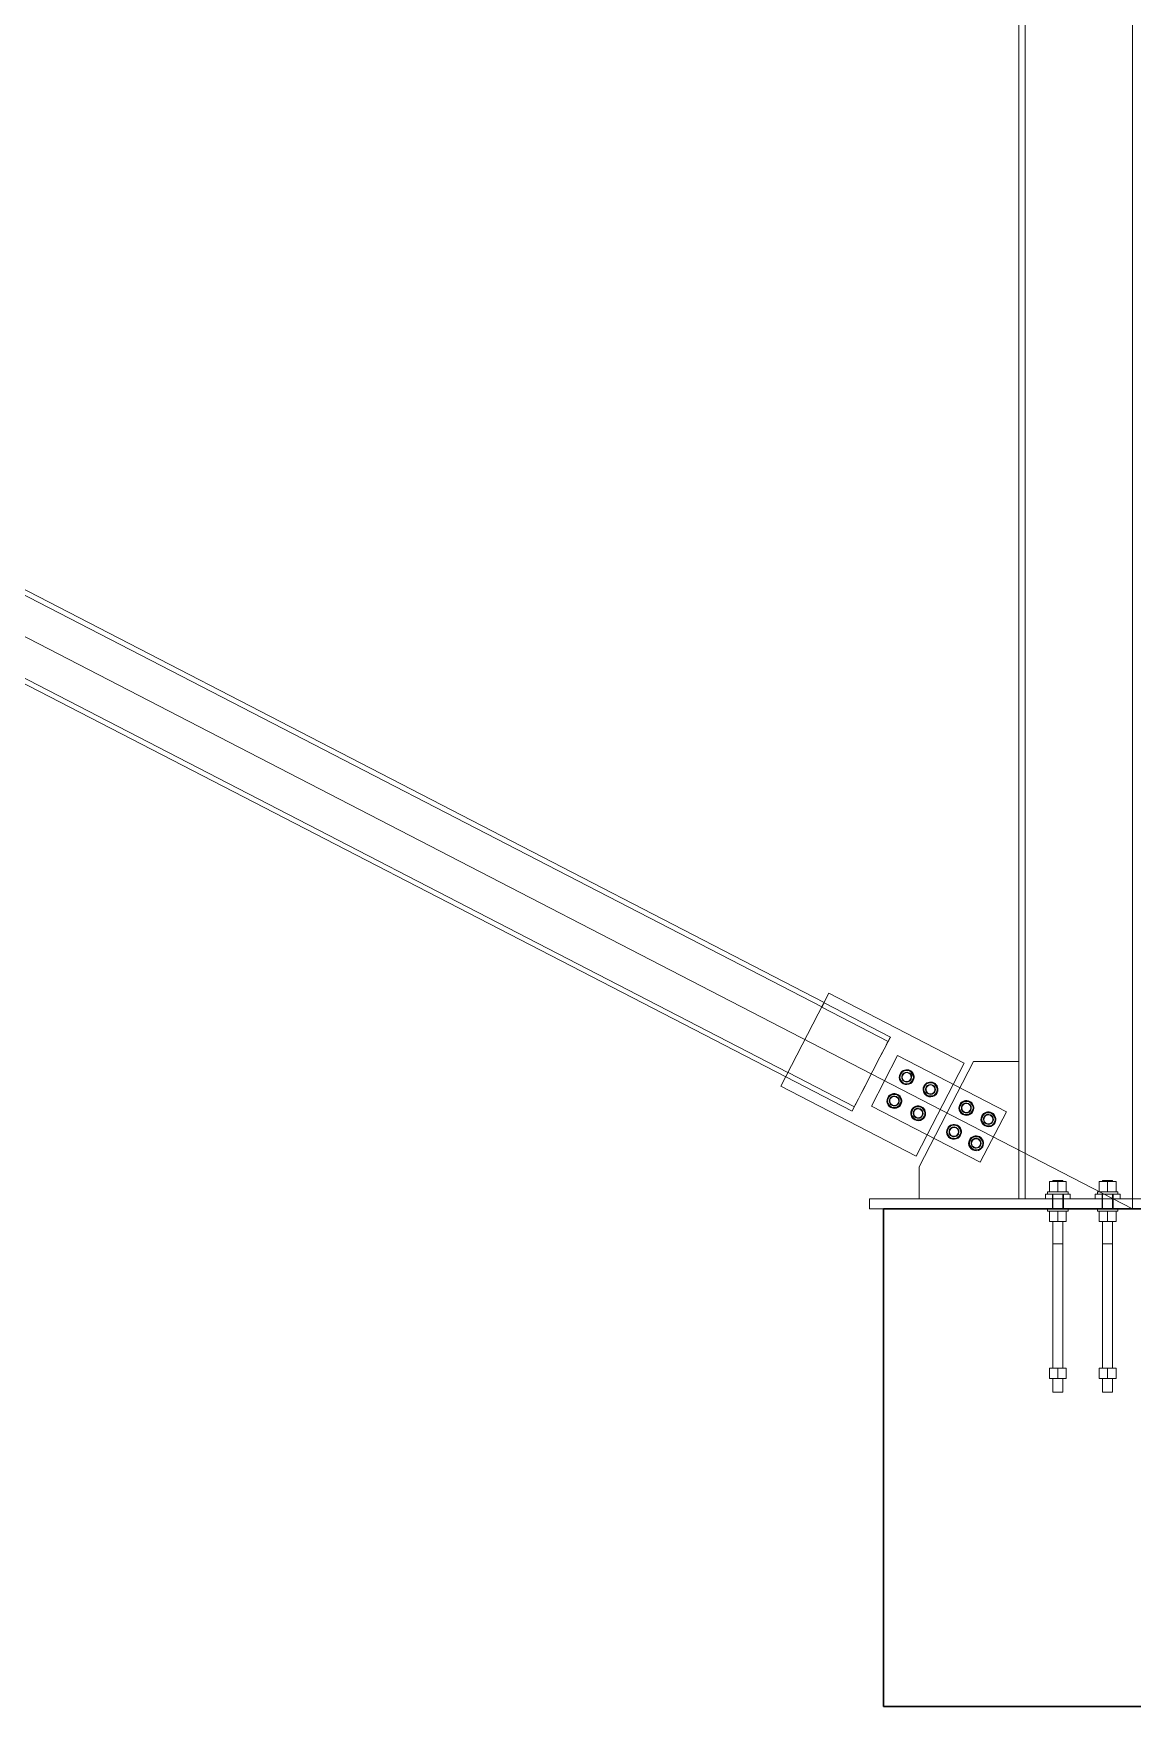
# Model space of a CAD drawing. Header units: millimetres. Extents: x -6949 to 83354, y -55091 to 16861.
# Drawn here: x 20292 to 22500, y -1000 to 2362 of the extents above; entities that cross this region are included whole.
import ezdxf

# ---------------------------------------------------------------- set-up
doc = ezdxf.new("R2010")
doc.units = ezdxf.units.MM
doc.layers.add('A-DETL', color=7, linetype='Continuous', lineweight=18, true_color=0x00a600)
for name, color, linetype, lineweight in [('S-BEAM', 7, 'Continuous', 18), ('S-COLS', 7, 'Continuous', 18), ('S-FNDN', 7, 'Continuous', 25), ('S-FSTN', 7, 'Continuous', 18)]:
    doc.layers.add(name, color=color, linetype=linetype, lineweight=lineweight)

# ---------------------------------------------------------------- blocks, each defined once
blk = doc.blocks.new('M_Magrone-Rettangolare - 1800 x 1200 x 450mm-1744-Est')
at = {"layer": 'S-FNDN'}
for p, q in [((29500, 0), (30500, 0)), ((30500, 0), (29500, 0)), ((29500, 0), (29500, 0)), ((29500, 0), (29500, -1000)), ((29500, -1000), (29500, 0)), ((30500, 0), (30500, 0)), ((30500, -1000), (30500, 0)), ((30500, -1000), (30500, 0)), ((29500, -1000), (29500, -1000)), ((29500, -1000), (30500, -1000)), ((30500, -1000), (29500, -1000)), ((30500, -1000), (30500, -1000))]:
    blk.add_line(p, q, dxfattribs=at)

msp = doc.modelspace()

# ---------------------------------------------------------------- linework, layer by layer
at = {"layer": 'A-DETL'}
for p, q in [((22500, 0), (15000, 3875)), ((22500, 0), (22500, 3875)), ((22500, 3875), (22500, 0)), ((22500, 3690), (22500, 0))]:
    msp.add_line(p, q, dxfattribs=at)
at = {"layer": 'S-BEAM'}
for p, q in [((21875.9, 405.9), (19191.4, 1792.9)), ((21880.5, 414.8), (19196, 1801.8)), ((19252, 1583.4), (21803.2, 265.3)), ((19256.6, 1592.3), (21807.8, 274.2)), ((21875.6, 405.3), (21880.2, 414.3)), ((22008.9, 336.5), (21875.6, 405.3)), ((22008.9, 336.5), (21875.6, 405.3)), ((22013.5, 345.4), (21880.2, 414.3)), ((22013.5, 345.4), (21880.2, 414.3)), ((22013.5, 345.4), (22008.9, 336.5)), ((21803.5, 265.8), (21808.1, 274.8)), ((21941.1, 205.4), (21807.9, 274.2)), ((21941.1, 205.4), (21807.9, 274.2)), ((21936.5, 196.4), (21803.2, 265.3)), ((21936.5, 196.4), (21803.2, 265.3)), ((21936.8, 197), (21941.4, 205.9))]:
    msp.add_line(p, q, dxfattribs=at)
for centre, major_axis, start_param, end_param in [((21841.9, 340), (34, 65.9), 6.147687, 6.41846), ((21841.9, 340), (38.6, 74.8), 6.164036, 6.402302), ((21975.1, 271.2), (38.6, 74.8), 0.119198, 1.570796), ((21975.1, 271.2), (38.6, 74.8), 4.712389, 6.164068), ((21975.1, 271.2), (34, 65.9), 0.135274, 1.570796), ((21975.1, 271.2), (34, 65.9), 4.712389, 6.147881), ((21841.9, 340), (34, 65.9), 3.006319, 3.276558), ((21975.1, 271.2), (38.6, 74.8), 1.570796, 3.022476), ((21975.1, 271.2), (38.6, 74.8), 3.260801, 4.712389), ((21975.1, 271.2), (34, 65.9), 1.570796, 3.006432), ((21975.1, 271.2), (34, 65.9), 3.276867, 4.712389)]:
    msp.add_ellipse(centre, major_axis=major_axis, ratio=0.000001, start_param=start_param, end_param=end_param, dxfattribs=at)
at = {"layer": 'S-COLS'}
for p, q in [((22271.5, 12000), (22271.5, 20)), ((22284.5, 12000), (22284.5, 20)), ((22271.5, 20), (22728.5, 20)), ((22728.5, 20), (22271.5, 20)), ((22284.5, 20), (22715.5, 20)), ((22715.5, 20), (22284.5, 20))]:
    msp.add_line(p, q, dxfattribs=at)
at = {"layer": 'S-FNDN'}
for p, q in [((22000, 0), (22350, 0)), ((23000, 0), (22000, 0)), ((22000, 0), (22000, 0)), ((22000, 0), (22000, 0)), ((22000, 0), (22000, 0)), ((22000, 0), (22000, -1000)), ((22000, -1000), (22000, 0)), ((22000, 0), (22350, 0)), ((22350, 0), (22000, 0)), ((22000, 0), (22000, 0)), ((22000, 0), (22000, 0)), ((22000, 0), (22000, 0)), ((22000, 0), (22000, -1000)), ((22000, -1000), (22000, 0)), ((22350, 0), (22650, 0)), ((22350, 0), (22650, 0)), ((22650, 0), (22350, 0)), ((22000, -1000), (22000, -1000)), ((22000, -1000), (23000, -1000)), ((23000, -1000), (22000, -1000)), ((22000, -1000), (22000, -1000)), ((22000, -1000), (23000, -1000)), ((23000, -1000), (22000, -1000))]:
    msp.add_line(p, q, dxfattribs=at)
at = {"layer": 'S-FSTN'}
for p, q in [((21890.1, 433.3), (21793.7, 246.8)), ((22161.9, 292.9), (21890.1, 433.3)), ((21890.1, 433.3), (21890.1, 433.3)), ((22027.9, 308.1), (21975.6, 206.8)), ((22027.9, 308.1), (21975.6, 206.8)), ((22246.5, 195.1), (22027.9, 308.1)), ((22027.9, 308.1), (22027.9, 308.1)), ((22246.5, 195.1), (22027.9, 308.1)), ((22027.9, 308.1), (22027.9, 308.1)), ((22038.2, 277.3), (22031.4, 264.2)), ((22052.9, 278), (22038.2, 277.3)), ((22038.2, 277.3), (22038.2, 277.3)), ((22060.9, 265.6), (22052.9, 278)), ((22052.9, 278), (22052.9, 278)), ((22065.5, 106.3), (22161.9, 292.9)), ((22180.8, 296.6), (22071.1, 84.3)), ((22161.9, 292.9), (22161.9, 292.9)), ((22271.5, 296.6), (22180.8, 296.6)), ((22180.8, 296.6), (22180.8, 296.6)), ((22271.5, 20), (22271.5, 296.6)), ((22271.5, 296.6), (22271.5, 296.6)), ((21793.7, 246.8), (22065.5, 106.3)), ((21793.7, 246.8), (21793.7, 246.8)), ((22031.4, 264.2), (22039.4, 251.7)), ((22031.4, 264.2), (22031.4, 264.2)), ((22039.4, 251.7), (22054.1, 252.4)), ((22039.4, 251.7), (22039.4, 251.7)), ((22054.1, 252.4), (22060.9, 265.6)), ((22054.1, 252.4), (22054.1, 252.4)), ((22060.9, 265.6), (22060.9, 265.6)), ((22086.2, 252.5), (22079.4, 239.4)), ((22079.4, 239.4), (22087.4, 227)), ((22079.4, 239.4), (22079.4, 239.4)), ((22100.9, 253.2), (22086.2, 252.5)), ((22086.2, 252.5), (22086.2, 252.5)), ((22108.9, 240.8), (22100.9, 253.2)), ((22100.9, 253.2), (22100.9, 253.2)), ((22102.1, 227.6), (22108.9, 240.8)), ((22108.9, 240.8), (22108.9, 240.8)), ((21975.6, 206.8), (22194.2, 93.9)), ((21975.6, 206.8), (21975.6, 206.8)), ((21975.6, 206.8), (22194.2, 93.9)), ((21975.6, 206.8), (21975.6, 206.8)), ((22013.4, 229.3), (22006.6, 216.2)), ((22006.6, 216.2), (22014.6, 203.8)), ((22006.6, 216.2), (22006.6, 216.2)), ((22028.2, 230), (22013.4, 229.3)), ((22013.4, 229.3), (22013.4, 229.3)), ((22014.6, 203.8), (22029.4, 204.5)), ((22014.6, 203.8), (22014.6, 203.8)), ((22036.1, 217.6), (22028.2, 230)), ((22028.2, 230), (22028.2, 230)), ((22029.4, 204.5), (22036.1, 217.6)), ((22029.4, 204.5), (22029.4, 204.5)), ((22036.1, 217.6), (22036.1, 217.6)), ((22061.4, 204.6), (22054.6, 191.4)), ((22076.1, 205.2), (22061.4, 204.6)), ((22061.4, 204.6), (22061.4, 204.6)), ((22084.1, 192.8), (22076.1, 205.2)), ((22076.1, 205.2), (22076.1, 205.2)), ((22087.4, 227), (22102.1, 227.6)), ((22087.4, 227), (22087.4, 227)), ((22102.1, 227.6), (22102.1, 227.6)), ((22158.1, 215.3), (22151.3, 202.2)), ((22151.3, 202.2), (22159.3, 189.8)), ((22151.3, 202.2), (22151.3, 202.2)), ((22172.9, 216), (22158.1, 215.3)), ((22158.1, 215.3), (22158.1, 215.3)), ((22180.9, 203.6), (22172.9, 216)), ((22172.9, 216), (22172.9, 216)), ((22174.1, 190.5), (22180.9, 203.6)), ((22180.9, 203.6), (22180.9, 203.6)), ((22054.6, 191.4), (22062.6, 179)), ((22054.6, 191.4), (22054.6, 191.4)), ((22062.6, 179), (22077.3, 179.7)), ((22062.6, 179), (22062.6, 179)), ((22077.3, 179.7), (22084.1, 192.8)), ((22077.3, 179.7), (22077.3, 179.7)), ((22084.1, 192.8), (22084.1, 192.8)), ((22159.3, 189.8), (22174.1, 190.5)), ((22159.3, 189.8), (22159.3, 189.8)), ((22174.1, 190.5), (22174.1, 190.5)), ((22194.2, 93.9), (22246.5, 195.1)), ((22194.2, 93.9), (22246.5, 195.1)), ((22202.5, 192.4), (22195.8, 179.3)), ((22195.8, 179.3), (22203.7, 166.8)), ((22195.8, 179.3), (22195.8, 179.3)), ((22217.3, 193.1), (22202.5, 192.4)), ((22202.5, 192.4), (22202.5, 192.4)), ((22225.3, 180.6), (22217.3, 193.1)), ((22217.3, 193.1), (22217.3, 193.1)), ((22218.5, 167.5), (22225.3, 180.6)), ((22225.3, 180.6), (22225.3, 180.6)), ((22246.5, 195.1), (22246.5, 195.1)), ((22246.5, 195.1), (22246.5, 195.1)), ((22271.5, 173.3), (22271.5, 143.3)), ((22133.3, 167.4), (22126.5, 154.2)), ((22126.5, 154.2), (22134.5, 141.8)), ((22126.5, 154.2), (22126.5, 154.2)), ((22148.1, 168.1), (22133.3, 167.4)), ((22133.3, 167.4), (22133.3, 167.4)), ((22134.5, 141.8), (22149.3, 142.5)), ((22134.5, 141.8), (22134.5, 141.8)), ((22156.1, 155.6), (22148.1, 168.1)), ((22148.1, 168.1), (22148.1, 168.1)), ((22149.3, 142.5), (22156.1, 155.6)), ((22149.3, 142.5), (22149.3, 142.5)), ((22156.1, 155.6), (22156.1, 155.6)), ((22177.8, 144.4), (22171, 131.3)), ((22192.5, 145.1), (22177.8, 144.4)), ((22177.8, 144.4), (22177.8, 144.4)), ((22200.5, 132.7), (22192.5, 145.1)), ((22192.5, 145.1), (22192.5, 145.1)), ((22203.7, 166.8), (22218.5, 167.5)), ((22203.7, 166.8), (22203.7, 166.8)), ((22218.5, 167.5), (22218.5, 167.5)), ((22065.5, 106.3), (22065.5, 106.3)), ((22171, 131.3), (22178.9, 118.9)), ((22171, 131.3), (22171, 131.3)), ((22178.9, 118.9), (22193.7, 119.5)), ((22178.9, 118.9), (22178.9, 118.9)), ((22193.7, 119.5), (22200.5, 132.7)), ((22193.7, 119.5), (22193.7, 119.5)), ((22200.5, 132.7), (22200.5, 132.7)), ((22071.1, 84.3), (22071.1, 20)), ((22071.1, 84.3), (22071.1, 84.3)), ((22194.2, 93.9), (22194.2, 93.9)), ((22194.2, 93.9), (22194.2, 93.9)), ((22329.5, 34.6), (22329.5, 30)), ((22329.5, 34.6), (22370.5, 34.6)), ((22370.5, 34.6), (22329.5, 34.6)), ((22329.5, 34.6), (22329.5, 30)), ((22329.5, 34.6), (22370.5, 34.6)), ((22370.5, 34.6), (22329.5, 34.6)), ((22333.1, 55.3), (22350, 55.3)), ((22333.1, 55.3), (22333.1, 34.6)), ((22333.1, 55.3), (22350, 55.3)), ((22333.1, 55.3), (22333.1, 34.6)), ((22350, 34.6), (22333.1, 34.6)), ((22350, 34.6), (22333.1, 34.6)), ((22340, 57), (22340, 55.3)), ((22340, 57), (22360, 57)), ((22360, 57), (22340, 57)), ((22340, 57), (22340, 55.3)), ((22340, 57), (22360, 57)), ((22360, 57), (22340, 57)), ((22340, 55.3), (22360, 55.3)), ((22360, 55.3), (22340, 55.3)), ((22340, 55.3), (22360, 55.3)), ((22360, 55.3), (22340, 55.3)), ((22350, 55.3), (22366.9, 55.3)), ((22350, 55.3), (22350, 34.6)), ((22350, 55.3), (22350, 34.6)), ((22350, 55.3), (22366.9, 55.3)), ((22350, 55.3), (22350, 34.6)), ((22350, 55.3), (22350, 34.6)), ((22366.9, 34.6), (22350, 34.6)), ((22366.9, 34.6), (22350, 34.6)), ((22360, 55.3), (22360, 57)), ((22360, 55.3), (22360, 57)), ((22366.9, 55.3), (22366.9, 34.6)), ((22366.9, 55.3), (22366.9, 34.6)), ((22370.5, 30), (22370.5, 34.6)), ((22370.5, 30), (22370.5, 34.6)), ((22429.5, 34.6), (22429.5, 30)), ((22429.5, 34.6), (22470.5, 34.6)), ((22470.5, 34.6), (22429.5, 34.6)), ((22429.5, 34.6), (22429.5, 30)), ((22429.5, 34.6), (22470.5, 34.6)), ((22470.5, 34.6), (22429.5, 34.6)), ((22433.1, 55.3), (22450, 55.3)), ((22433.1, 55.3), (22433.1, 34.6)), ((22433.1, 55.3), (22450, 55.3)), ((22433.1, 55.3), (22433.1, 34.6)), ((22450, 34.6), (22433.1, 34.6)), ((22450, 34.6), (22433.1, 34.6)), ((22440, 57), (22440, 55.3)), ((22440, 57), (22460, 57)), ((22460, 57), (22440, 57)), ((22440, 57), (22440, 55.3)), ((22440, 57), (22460, 57)), ((22460, 57), (22440, 57)), ((22440, 55.3), (22460, 55.3)), ((22460, 55.3), (22440, 55.3)), ((22440, 55.3), (22460, 55.3)), ((22460, 55.3), (22440, 55.3)), ((22450, 55.3), (22466.9, 55.3)), ((22450, 55.3), (22450, 34.6)), ((22450, 55.3), (22450, 34.6)), ((22450, 55.3), (22466.9, 55.3)), ((22450, 55.3), (22450, 34.6)), ((22450, 55.3), (22450, 34.6)), ((22466.9, 34.6), (22450, 34.6)), ((22466.9, 34.6), (22450, 34.6)), ((22460, 55.3), (22460, 57)), ((22460, 55.3), (22460, 57)), ((22466.9, 55.3), (22466.9, 34.6)), ((22466.9, 55.3), (22466.9, 34.6)), ((22470.5, 30), (22470.5, 34.6)), ((22470.5, 30), (22470.5, 34.6)), ((21971.5, 20), (21971.5, 0)), ((21996.5, 20), (21971.5, 20)), ((21971.5, 20), (21996.5, 20)), ((21971.5, 0), (21996.5, 0)), ((21996.5, 0), (21971.5, 0)), ((21996.5, 20), (22753.5, 20)), ((22753.5, 0), (21996.5, 0)), ((22071.1, 20), (22271.5, 20)), ((22071.1, 20), (22071.1, 20)), ((22186.3, 20), (22156.3, 20)), ((22286.5, 20), (22256.5, 20)), ((22271.5, 20), (22271.5, 20)), ((22325, 30), (22375, 30)), ((22325, 30), (22325, 20)), ((22325, 30), (22375, 30)), ((22325, 30), (22325, 20)), ((22375, 20), (22325, 20)), ((22375, 20), (22325, 20)), ((22329.5, 30), (22370.5, 30)), ((22370.5, 30), (22329.5, 30)), ((22329.5, 30), (22370.5, 30)), ((22370.5, 30), (22329.5, 30)), ((22329.5, 0), (22329.5, -4.6)), ((22329.5, 0), (22370.5, 0)), ((22370.5, 0), (22329.5, 0)), ((22329.5, 0), (22329.5, -4.6)), ((22329.5, 0), (22370.5, 0)), ((22370.5, 0), (22329.5, 0)), ((22339, 30), (22339, 20)), ((22339, 30), (22361, 30)), ((22339, 30), (22361, 30)), ((22339, 30), (22339, 20)), ((22339, 30), (22361, 30)), ((22339, 30), (22361, 30)), ((22339, 20), (22361, 20)), ((22339, 20), (22361, 20)), ((22339, 20), (22361, 20)), ((22339, 20), (22361, 20)), ((22339, 20), (22339, 0)), ((22339, 20), (22339, 0)), ((22339, 20), (22361, 20)), ((22339, 20), (22361, 20)), ((22339, 20), (22361, 20)), ((22339, 20), (22361, 20)), ((22339, 0), (22361, 0)), ((22339, 0), (22361, 0)), ((22339, 0), (22361, 0)), ((22339, 0), (22361, 0)), ((22340, 30), (22340, 0)), ((22340, 30), (22360, 30)), ((22360, 30), (22340, 30)), ((22340, 30), (22340, 0)), ((22340, 30), (22360, 30)), ((22360, 30), (22340, 30)), ((22340, 0), (22360, 0)), ((22360, 0), (22340, 0)), ((22340, 0), (22360, 0)), ((22360, 0), (22340, 0)), ((22360, 0), (22360, 30)), ((22360, 0), (22360, 30)), ((22361, 20), (22361, 30)), ((22361, 20), (22361, 30)), ((22361, 0), (22361, 20)), ((22361, 0), (22361, 20)), ((22370.5, -4.6), (22370.5, 0)), ((22370.5, -4.6), (22370.5, 0)), ((22375, 30), (22375, 20)), ((22375, 30), (22375, 20)), ((22425, 30), (22475, 30)), ((22425, 30), (22425, 20)), ((22425, 30), (22475, 30)), ((22425, 30), (22425, 20)), ((22475, 20), (22425, 20)), ((22475, 20), (22425, 20)), ((22429.5, 30), (22470.5, 30)), ((22470.5, 30), (22429.5, 30)), ((22429.5, 30), (22470.5, 30)), ((22470.5, 30), (22429.5, 30)), ((22429.5, 0), (22429.5, -4.6)), ((22429.5, 0), (22470.5, 0)), ((22470.5, 0), (22429.5, 0)), ((22429.5, 0), (22429.5, -4.6)), ((22429.5, 0), (22470.5, 0)), ((22470.5, 0), (22429.5, 0)), ((22439, 30), (22439, 20)), ((22439, 30), (22461, 30)), ((22439, 30), (22461, 30)), ((22439, 30), (22439, 20)), ((22439, 30), (22461, 30)), ((22439, 30), (22461, 30)), ((22439, 20), (22461, 20)), ((22439, 20), (22461, 20)), ((22439, 20), (22461, 20)), ((22439, 20), (22461, 20)), ((22439, 20), (22439, 0)), ((22439, 20), (22439, 0)), ((22439, 20), (22461, 20)), ((22439, 20), (22461, 20)), ((22439, 20), (22461, 20)), ((22439, 20), (22461, 20)), ((22439, 0), (22461, 0)), ((22439, 0), (22461, 0)), ((22439, 0), (22461, 0)), ((22439, 0), (22461, 0)), ((22440, 30), (22440, 0)), ((22440, 30), (22460, 30)), ((22460, 30), (22440, 30)), ((22440, 30), (22440, 0)), ((22440, 30), (22460, 30)), ((22460, 30), (22440, 30)), ((22440, 0), (22460, 0)), ((22460, 0), (22440, 0)), ((22440, 0), (22460, 0)), ((22460, 0), (22440, 0)), ((22460, 0), (22460, 30)), ((22460, 0), (22460, 30)), ((22461, 20), (22461, 30)), ((22461, 20), (22461, 30)), ((22461, 0), (22461, 20)), ((22461, 0), (22461, 20)), ((22470.5, -4.6), (22470.5, 0)), ((22470.5, -4.6), (22470.5, 0)), ((22475, 30), (22475, 20)), ((22475, 30), (22475, 20)), ((22329.5, -4.6), (22370.5, -4.6)), ((22370.5, -4.6), (22329.5, -4.6)), ((22329.5, -4.6), (22370.5, -4.6)), ((22370.5, -4.6), (22329.5, -4.6)), ((22333.1, -4.6), (22350, -4.6)), ((22333.1, -4.6), (22333.1, -25.3)), ((22333.1, -4.6), (22350, -4.6)), ((22333.1, -4.6), (22333.1, -25.3)), ((22350, -25.3), (22333.1, -25.3)), ((22350, -25.3), (22333.1, -25.3)), ((22340, -25.3), (22340, -70)), ((22340, -25.3), (22360, -25.3)), ((22360, -25.3), (22340, -25.3)), ((22340, -25.3), (22340, -70)), ((22340, -25.3), (22360, -25.3)), ((22360, -25.3), (22340, -25.3)), ((22350, -4.6), (22366.9, -4.6)), ((22350, -4.6), (22350, -25.3)), ((22350, -4.6), (22350, -25.3)), ((22350, -4.6), (22366.9, -4.6)), ((22350, -4.6), (22350, -25.3)), ((22350, -4.6), (22350, -25.3)), ((22366.9, -25.3), (22350, -25.3)), ((22366.9, -25.3), (22350, -25.3)), ((22360, -70), (22360, -25.3)), ((22360, -70), (22360, -25.3)), ((22366.9, -4.6), (22366.9, -25.3)), ((22366.9, -4.6), (22366.9, -25.3)), ((22429.5, -4.6), (22470.5, -4.6)), ((22470.5, -4.6), (22429.5, -4.6)), ((22429.5, -4.6), (22470.5, -4.6)), ((22470.5, -4.6), (22429.5, -4.6)), ((22433.1, -4.6), (22450, -4.6)), ((22433.1, -4.6), (22433.1, -25.3)), ((22433.1, -4.6), (22450, -4.6)), ((22433.1, -4.6), (22433.1, -25.3)), ((22450, -25.3), (22433.1, -25.3)), ((22450, -25.3), (22433.1, -25.3)), ((22440, -25.3), (22440, -70)), ((22440, -25.3), (22460, -25.3)), ((22460, -25.3), (22440, -25.3)), ((22440, -25.3), (22440, -70)), ((22440, -25.3), (22460, -25.3)), ((22460, -25.3), (22440, -25.3)), ((22450, -4.6), (22466.9, -4.6)), ((22450, -4.6), (22450, -25.3)), ((22450, -4.6), (22450, -25.3)), ((22450, -4.6), (22466.9, -4.6)), ((22450, -4.6), (22450, -25.3)), ((22450, -4.6), (22450, -25.3)), ((22466.9, -25.3), (22450, -25.3)), ((22466.9, -25.3), (22450, -25.3)), ((22460, -70), (22460, -25.3)), ((22460, -70), (22460, -25.3)), ((22466.9, -4.6), (22466.9, -25.3)), ((22466.9, -4.6), (22466.9, -25.3)), ((22340, -70), (22340, -320.3)), ((22340, -70), (22360, -70)), ((22360, -70), (22340, -70)), ((22340, -70), (22360, -70)), ((22360, -70), (22340, -70)), ((22340, -70), (22340, -320.3)), ((22340, -70), (22360, -70)), ((22360, -70), (22340, -70)), ((22340, -70), (22360, -70)), ((22360, -70), (22340, -70)), ((22360, -320.3), (22360, -70)), ((22360, -320.3), (22360, -70)), ((22440, -70), (22440, -320.3)), ((22440, -70), (22460, -70)), ((22460, -70), (22440, -70)), ((22440, -70), (22460, -70)), ((22460, -70), (22440, -70)), ((22440, -70), (22440, -320.3)), ((22440, -70), (22460, -70)), ((22460, -70), (22440, -70)), ((22440, -70), (22460, -70)), ((22460, -70), (22440, -70)), ((22460, -320.3), (22460, -70)), ((22460, -320.3), (22460, -70)), ((22333.1, -320.3), (22350, -320.3)), ((22333.1, -320.3), (22333.1, -341)), ((22333.1, -320.3), (22350, -320.3)), ((22333.1, -320.3), (22333.1, -341)), ((22340, -320.3), (22360, -320.3)), ((22360, -320.3), (22340, -320.3)), ((22340, -320.3), (22360, -320.3)), ((22360, -320.3), (22340, -320.3)), ((22350, -320.3), (22366.9, -320.3)), ((22350, -320.3), (22350, -341)), ((22350, -320.3), (22350, -341)), ((22350, -320.3), (22366.9, -320.3)), ((22350, -320.3), (22350, -341)), ((22350, -320.3), (22350, -341)), ((22366.9, -320.3), (22366.9, -341)), ((22366.9, -320.3), (22366.9, -341)), ((22433.1, -320.3), (22450, -320.3)), ((22433.1, -320.3), (22433.1, -341)), ((22433.1, -320.3), (22450, -320.3)), ((22433.1, -320.3), (22433.1, -341)), ((22440, -320.3), (22460, -320.3)), ((22460, -320.3), (22440, -320.3)), ((22440, -320.3), (22460, -320.3)), ((22460, -320.3), (22440, -320.3)), ((22450, -320.3), (22466.9, -320.3)), ((22450, -320.3), (22450, -341)), ((22450, -320.3), (22450, -341)), ((22450, -320.3), (22466.9, -320.3)), ((22450, -320.3), (22450, -341)), ((22450, -320.3), (22450, -341)), ((22466.9, -320.3), (22466.9, -341)), ((22466.9, -320.3), (22466.9, -341)), ((22350, -341), (22333.1, -341)), ((22350, -341), (22333.1, -341)), ((22340, -341), (22340, -368)), ((22340, -341), (22360, -341)), ((22360, -341), (22340, -341)), ((22340, -341), (22340, -368)), ((22340, -341), (22360, -341)), ((22360, -341), (22340, -341)), ((22340, -368), (22360, -368)), ((22360, -368), (22340, -368)), ((22340, -368), (22360, -368)), ((22360, -368), (22340, -368)), ((22366.9, -341), (22350, -341)), ((22366.9, -341), (22350, -341)), ((22360, -368), (22360, -341)), ((22360, -368), (22360, -341)), ((22450, -341), (22433.1, -341)), ((22450, -341), (22433.1, -341)), ((22440, -341), (22440, -368)), ((22440, -341), (22460, -341)), ((22460, -341), (22440, -341)), ((22440, -341), (22440, -368)), ((22440, -341), (22460, -341)), ((22460, -341), (22440, -341)), ((22440, -368), (22460, -368)), ((22460, -368), (22440, -368)), ((22440, -368), (22460, -368)), ((22460, -368), (22440, -368)), ((22466.9, -341), (22450, -341)), ((22466.9, -341), (22450, -341)), ((22460, -368), (22460, -341)), ((22460, -368), (22460, -341))]:
    msp.add_line(p, q, dxfattribs=at)
for centre, radius, start, end in [((22046.2, 264.9), 15, 152.6761, 332.6761), ((22046.2, 264.9), 13.5, 152.6761, 332.6761), ((22046.2, 264.9), 15, 332.6761, 152.6761), ((22046.2, 264.9), 13.5, 332.6761, 152.6761), ((22046.2, 264.9), 10, 152.6761, 332.6761), ((22046.2, 264.9), 10, 152.6761, 332.6761), ((22046.2, 264.9), 10, 152.6761, 332.6761), ((22046.2, 264.9), 9, 152.6761, 332.6761), ((22046.2, 264.9), 9, 152.6761, 332.6761), ((22046.2, 264.9), 10, 332.6761, 152.6761), ((22046.2, 264.9), 10, 332.6761, 152.6761), ((22046.2, 264.9), 10, 332.6761, 152.6761), ((22046.2, 264.9), 9, 332.6761, 152.6761), ((22046.2, 264.9), 9, 332.6761, 152.6761), ((22094.1, 240.1), 15, 152.6761, 332.6761), ((22094.1, 240.1), 13.5, 152.6761, 332.6761), ((22094.1, 240.1), 15, 332.6761, 152.6761), ((22094.1, 240.1), 13.5, 332.6761, 152.6761), ((22094.1, 240.1), 10, 152.6761, 332.6761), ((22094.1, 240.1), 10, 152.6761, 332.6761), ((22094.1, 240.1), 10, 152.6761, 332.6761), ((22094.1, 240.1), 9, 152.6761, 332.6761), ((22094.1, 240.1), 9, 152.6761, 332.6761), ((22094.1, 240.1), 10, 332.6761, 152.6761), ((22094.1, 240.1), 10, 332.6761, 152.6761), ((22094.1, 240.1), 10, 332.6761, 152.6761), ((22094.1, 240.1), 9, 332.6761, 152.6761), ((22094.1, 240.1), 9, 332.6761, 152.6761), ((22021.4, 216.9), 15, 152.6761, 332.6761), ((22021.4, 216.9), 13.5, 152.6761, 332.6761), ((22021.4, 216.9), 15, 332.6761, 152.6761), ((22021.4, 216.9), 13.5, 332.6761, 152.6761), ((22021.4, 216.9), 10, 152.6761, 332.6761), ((22021.4, 216.9), 10, 152.6761, 332.6761), ((22021.4, 216.9), 10, 152.6761, 332.6761), ((22021.4, 216.9), 9, 152.6761, 332.6761), ((22021.4, 216.9), 9, 152.6761, 332.6761), ((22021.4, 216.9), 10, 332.6761, 152.6761), ((22021.4, 216.9), 10, 332.6761, 152.6761), ((22021.4, 216.9), 10, 332.6761, 152.6761), ((22021.4, 216.9), 9, 332.6761, 152.6761), ((22021.4, 216.9), 9, 332.6761, 152.6761), ((22069.3, 192.1), 15, 332.6761, 152.6761), ((22069.3, 192.1), 13.5, 332.6761, 152.6761), ((22069.3, 192.1), 10, 332.6761, 152.6761), ((22069.3, 192.1), 10, 332.6761, 152.6761), ((22069.3, 192.1), 10, 332.6761, 152.6761), ((22166.1, 202.9), 15, 152.6761, 332.6761), ((22166.1, 202.9), 13.5, 152.6761, 332.6761), ((22166.1, 202.9), 15, 332.6761, 152.6761), ((22166.1, 202.9), 13.5, 332.6761, 152.6761), ((22166.1, 202.9), 10, 152.6761, 332.6761), ((22166.1, 202.9), 10, 152.6761, 332.6761), ((22166.1, 202.9), 10, 152.6761, 332.6761), ((22166.1, 202.9), 9, 152.6761, 332.6761), ((22166.1, 202.9), 9, 152.6761, 332.6761), ((22166.1, 202.9), 10, 332.6761, 152.6761), ((22166.1, 202.9), 10, 332.6761, 152.6761), ((22166.1, 202.9), 10, 332.6761, 152.6761), ((22166.1, 202.9), 9, 332.6761, 152.6761), ((22166.1, 202.9), 9, 332.6761, 152.6761), ((22069.3, 192.1), 15, 152.6761, 332.6761), ((22069.3, 192.1), 13.5, 152.6761, 332.6761), ((22069.3, 192.1), 10, 152.6761, 332.6761), ((22069.3, 192.1), 10, 152.6761, 332.6761), ((22069.3, 192.1), 10, 152.6761, 332.6761), ((22069.3, 192.1), 9, 152.6761, 332.6761), ((22069.3, 192.1), 9, 152.6761, 332.6761), ((22069.3, 192.1), 9, 332.6761, 152.6761), ((22069.3, 192.1), 9, 332.6761, 152.6761), ((22141.3, 154.9), 15, 332.6761, 152.6761), ((22141.3, 154.9), 13.5, 332.6761, 152.6761), ((22210.5, 180), 15, 152.6761, 332.6761), ((22210.5, 180), 13.5, 152.6761, 332.6761), ((22210.5, 180), 15, 332.6761, 152.6761), ((22210.5, 180), 13.5, 332.6761, 152.6761), ((22210.5, 180), 10, 152.6761, 332.6761), ((22210.5, 180), 10, 152.6761, 332.6761), ((22210.5, 180), 10, 152.6761, 332.6761), ((22210.5, 180), 9, 152.6761, 332.6761), ((22210.5, 180), 9, 152.6761, 332.6761), ((22210.5, 180), 10, 332.6761, 152.6761), ((22210.5, 180), 10, 332.6761, 152.6761), ((22210.5, 180), 10, 332.6761, 152.6761), ((22210.5, 180), 9, 332.6761, 152.6761), ((22210.5, 180), 9, 332.6761, 152.6761), ((22141.3, 154.9), 15, 152.6761, 332.6761), ((22141.3, 154.9), 13.5, 152.6761, 332.6761), ((22141.3, 154.9), 10, 152.6761, 332.6761), ((22141.3, 154.9), 10, 152.6761, 332.6761), ((22141.3, 154.9), 10, 152.6761, 332.6761), ((22141.3, 154.9), 9, 152.6761, 332.6761), ((22141.3, 154.9), 9, 152.6761, 332.6761), ((22141.3, 154.9), 10, 332.6761, 152.6761), ((22141.3, 154.9), 10, 332.6761, 152.6761), ((22141.3, 154.9), 10, 332.6761, 152.6761), ((22141.3, 154.9), 9, 332.6761, 152.6761), ((22141.3, 154.9), 9, 332.6761, 152.6761), ((22185.7, 132), 15, 152.6761, 332.6761), ((22185.7, 132), 13.5, 152.6761, 332.6761), ((22185.7, 132), 15, 332.6761, 152.6761), ((22185.7, 132), 13.5, 332.6761, 152.6761), ((22185.7, 132), 10, 152.6761, 332.6761), ((22185.7, 132), 10, 152.6761, 332.6761), ((22185.7, 132), 10, 152.6761, 332.6761), ((22185.7, 132), 9, 152.6761, 332.6761), ((22185.7, 132), 9, 152.6761, 332.6761), ((22185.7, 132), 10, 332.6761, 152.6761), ((22185.7, 132), 10, 332.6761, 152.6761), ((22185.7, 132), 10, 332.6761, 152.6761), ((22185.7, 132), 9, 332.6761, 152.6761), ((22185.7, 132), 9, 332.6761, 152.6761)]:
    msp.add_arc(centre, radius, start, end, dxfattribs=at)

# ---------------------------------------------------------------- block references
at = {"layer": 'S-FNDN'}
msp.add_blockref('M_Magrone-Rettangolare - 1800 x 1200 x 450mm-1744-Est', (-7500, 0), dxfattribs=at)

doc.saveas('drawing.dxf')
